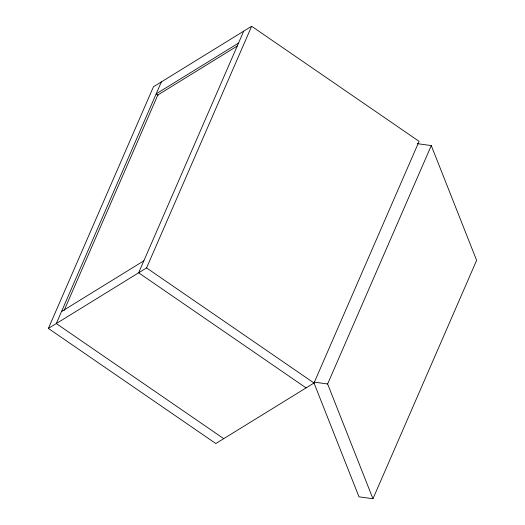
<?xml version="1.0" encoding="UTF-8"?>
<svg xmlns="http://www.w3.org/2000/svg" width="525" height="525" viewBox="0 0 525 525"><rect width="100%" height="100%" fill="white"/><g stroke="black" fill="none" stroke-linecap="round" stroke-linejoin="round"><path stroke-width="0.79" d="M48.379 328.44L153.458 86.776L251.639 26.25L419.088 141.35L314.009 383.014L215.827 443.54L48.379 328.44L146.56 267.914L251.639 26.25M161.372 81.893L56.293 323.564L223.742 438.657M64.129 310.472L157.815 95.005L237.379 45.957M243.725 31.126L138.646 272.797L306.095 387.89M313.937 382.804L358.982 496.821L372.96 498.75L327.62 383.978L431.281 145.576L417.296 143.647M372.96 498.75L476.621 260.348L431.281 145.576M238.521 43.103L156.161 93.87L158.189 95.261M61.497 311.588L143.85 260.82M314.416 382.154L327.62 383.978M146.56 267.914L314.009 383.014"/></g></svg>
